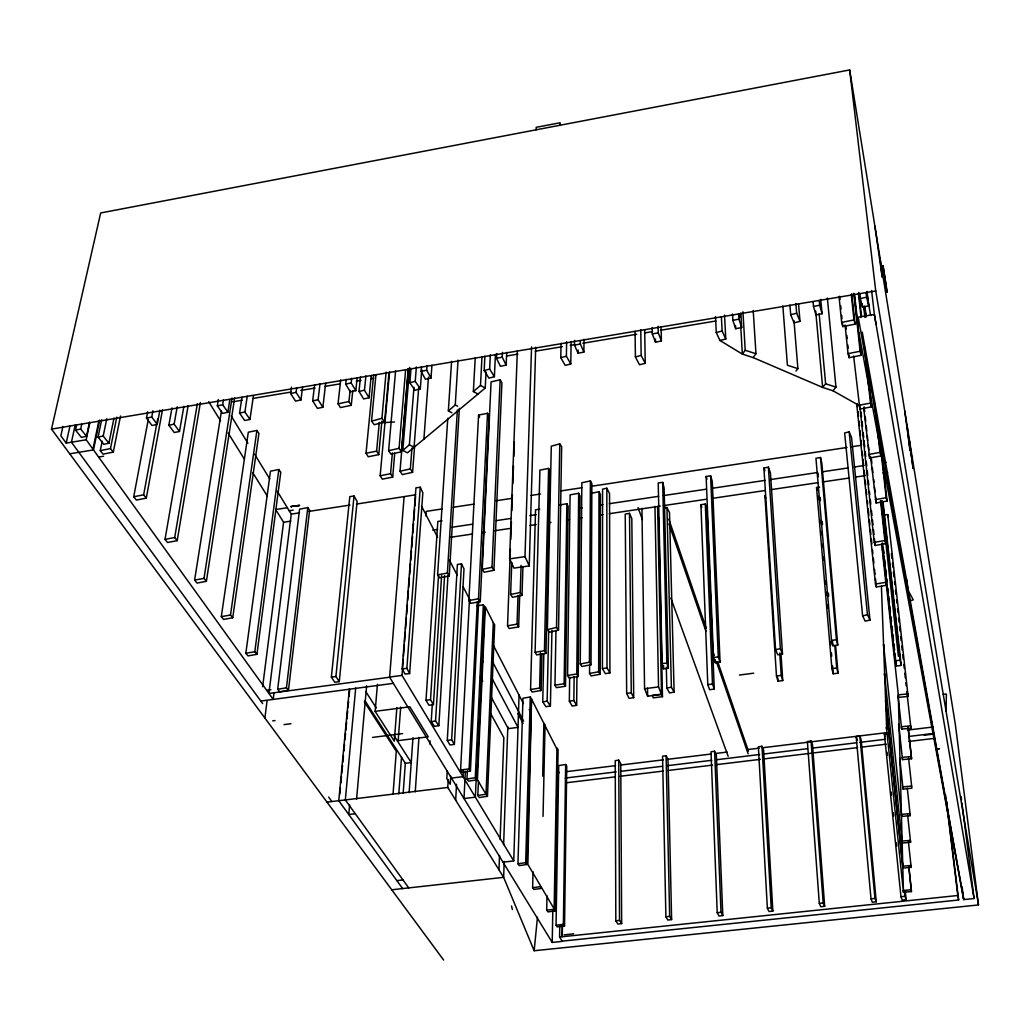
<?xml version="1.0" encoding="UTF-8"?>
<svg xmlns="http://www.w3.org/2000/svg" width="1030" height="1030" viewBox="0 0 1030 1030"><rect width="100%" height="100%" fill="white"/><g stroke="black" fill="none" stroke-linecap="round" stroke-linejoin="round"><path stroke-width="1.5" d="M589.598 665.419L589.559 673.453L591.117 675.938L600.194 674.264L600.426 494.374L598.997 491.709L591.928 493.203M602.434 668.676L602.576 489.096L606.837 488.233L609.554 493.589L609.915 672.873L605.357 673.684L602.434 668.676L607.005 667.865L609.915 672.873M600.194 674.264L598.649 671.779L598.997 491.709M591.014 664.775L589.43 662.226L590.409 480.933L581.847 482.761L580.251 663.938L581.847 666.474L591.014 664.775L591.877 483.637L590.409 480.933M574.56 340.351L574.495 345.166L578.075 353.251L583.894 352.067L584.01 339.256M578.203 676.504L576.774 673.968L578.68 493.28L570.092 494.889L567.569 675.487L569.024 678.01L578.203 676.504L580.019 495.984L578.68 493.28M583.894 352.067L580.328 343.969L580.366 340.763M569.667 677.264L569.345 701.211L572.165 706.039L576.646 705.331L576.955 676.388M546.994 895.855L546.711 910.224L547.921 911.885L555.337 910.893L556.329 829.575M556.651 802.473L557.063 768.985M576.646 705.331L573.852 700.49L574.135 676.53M578.075 353.251L578.113 350.046M555.981 630.54L554.964 685.156L556.355 687.654L565.496 686.263L568.148 506.412L566.873 503.734L559.741 504.983M562.148 936.36L562.303 925.172M562.277 936.592L562.444 925.416M561.054 343.235L560.784 357.668L565.2 365.405L570.787 363.963L571.109 341.535M564.543 925.957L563.371 924.335L565.65 764.505L558.724 765.56L556.046 925.3L557.217 926.91L564.543 925.957L566.745 766.281L565.65 764.505M570.787 363.963L566.384 356.213L566.629 341.78M503.001 862.136L513.751 860.925L402.009 675.397L389.507 677.071L552.222 942.424L562.213 941.381L559.586 937.017L559.754 925.803M565.496 686.263L564.118 683.753L566.873 503.734M558.53 630.051L556.509 627.437L559.766 443.853L551.282 446.183L547.381 629.639L549.428 632.24L558.53 630.051L561.646 446.634L559.766 443.853M552.222 942.424L552.801 910.494M554.14 909.233L556.96 747.934L558.093 749.75L555.337 910.893L554.14 909.233L546.711 910.224M946.055 711.112L946.39 694.066L943.223 694.194M543.827 654.089L542.733 701.958L546.003 706.735L550.406 705.923L551.938 630.36M545.964 653.329L544.432 650.702L548.604 468.444L539.9 470.118L535.098 652.273L536.643 654.9L545.964 653.329L550.02 471.251L548.604 468.444M542.694 776.105L543.879 723.227L545.05 725.133L543.042 816.378M550.406 705.923L547.149 701.147L548.655 630.914M539.759 509.077L535.536 509.863L530.566 689.534L532.072 692.006L541.111 690.538L539.617 688.066L540.467 652.75M541.111 690.538L541.986 653.651M532.626 887.718L540.209 886.675L541.458 888.414L533.888 889.444L532.626 887.718L533.025 871.702M560.088 125.235L560.153 122.75L536.205 127.321L536.115 129.819M527 864.505L525.686 862.677L530.283 697.014L522.97 698.198L517.948 863.771L519.262 865.586L527 864.505L531.506 698.997L530.283 697.014M517.343 350.908L509.605 558.878L513.957 568.122L529.253 565.908L535.703 347.2M511.768 562.432L510.623 594.439L512.464 597.258L522.03 595.353L522.931 566.552M529.253 565.908L525.004 556.638L531.557 346.93M510.391 549.042L507.545 625.789L509.181 628.519L518.657 626.897L519.712 594.928M522.03 595.353L520.214 592.52L521.09 565.303M513.751 860.925L519.043 695.108M518.657 626.897L517.047 624.154L518.013 595.353M503.619 844.613L507.829 726.704M504.198 861.376L503.631 877.341L534.158 950.742L978.5 904.945L955.312 724.27L849.673 69.937L100.67 212.965L51.5 429.124L443.647 960.063M510.751 539.45L511.408 521.862M511.82 510.674L512.412 494.683M512.824 483.495L513.481 465.908M513.828 456.316L514.369 441.922M498.984 869.861L499.511 855.531M500.104 839.605L503.863 737.647L490.756 713.713M493.924 570.272L501.906 382.877L500.142 379.774L491.091 381.873L482.259 569.32L484.19 572.255L493.924 570.272L492.005 567.324L500.142 379.774M477.804 795.469L486.006 794.246L477.431 779.762L485.362 606.966L493.306 622.648L486.006 794.259L487.473 796.306L479.272 797.529L477.804 795.469L478.461 781.049M487.473 796.306L494.67 624.875L493.306 622.648M496.718 353.535L496.499 358.337L500.451 366.294L506.155 365.122L506.696 352.35M506.155 365.122L502.228 357.152L502.434 352.363M476.169 779.504L475.358 797.168L464.002 798.533L465.367 771.328M476.401 774.689L476.839 765.058M477.444 752.209L477.881 742.579M478.409 731.339L478.924 720.099M479.452 708.859L479.89 699.216M480.482 686.366L480.933 676.736M481.525 663.887L481.976 654.32M482.555 641.651L483.006 632.15M467.35 770.994L466.951 778.989L468.47 781.113L476.774 779.852L484.744 607.069L483.34 604.765L477.096 605.872M480.238 601.662L489.121 416.3L487.525 413.288L478.577 415.09L468.869 600.503L470.62 603.348L480.238 601.662L478.499 598.816L487.525 413.288M476.774 779.852L475.268 777.727L483.34 604.765M484.898 356.123L484.164 370.517L488.915 378.126L494.387 376.71L495.43 354.333M469.461 599.602L460.59 769.964L461.904 772.152L470.414 771.11L469.114 768.921L477.315 601.623M494.387 376.71L489.649 369.088L490.344 354.693M470.414 771.11L478.68 600.838M463.333 770.26L463.011 776.672L451.462 778.088M409.644 367.452L402.794 450.458L407.481 452.827L485.233 388.027L486.044 372.01M478.113 394.13L473.362 391.567L480.495 385.439L481.989 356.586M455.685 800.207L456.535 784.255M391.748 889.791L503.631 877.341L447.767 787.461L448.217 779.452M454.372 744.42L451.642 739.823L461.479 563.886L457.397 564.479L447.277 740.377L450.02 744.96L454.372 744.42L464.002 568.83L461.479 563.886M450.702 776.26L450.265 784.242L446.814 778.654L447.265 770.659M473.362 391.567L475.216 357.951M447.78 418.257L437.621 574.83L439.475 577.779L449.235 576.028L447.393 573.066L457.372 410.017M432.317 704.108L431.197 721.682L434.518 726.356L438.844 725.661L447.973 575.77M449.235 576.028L459.354 408.331M438.844 725.661L435.536 720.974L444.587 575.59M451.887 412.773L448.359 410.906L455.26 404.97L458.054 360.114M442.05 520.82L437.84 521.463L425.995 700.31L428.931 705.215L433.424 704.623L430.501 699.718L438.548 575.126M429.819 744.072L430.025 740.879M433.424 704.623L441.6 575.5M448.359 410.906L451.578 361.311M415.257 791.825L418.952 737.377M425.918 515.966L426.253 511.369L442.127 508.949M409.116 792.701L412.966 737.66M421.463 366.59L421.09 371.367L425.403 379.195L431.004 378.049L431.931 365.302M409.644 673.543L422.841 492.816L420.292 487.242L415.94 487.821L402.202 668.869L405.009 674.071L409.644 673.543L406.863 668.328L420.292 487.242M403.181 793.061L405.356 762.805M423.871 439.475L428.493 377.07M398.816 793.86L401.533 757.089M393.022 794.452L396.293 751.243L364.375 701.868M402.009 675.397L403.219 659.406M403.464 656.213L404.314 645.025M404.558 641.832L405.279 632.24M405.524 629.047L406.374 617.858M406.618 614.665L407.339 605.073M407.7 600.271L408.434 590.692M408.678 587.486L409.399 577.894M409.644 574.701L410.494 563.513M410.738 560.32L411.459 550.728M411.704 547.535L412.554 536.347M412.798 533.154L413.519 523.562M413.764 520.369L414.614 509.181M414.845 505.975L415.579 496.396M400.709 707.069L398.172 740.634L428.248 736.811L409.889 706.799L375.139 711.344L377.431 684.319M431.004 378.049L426.716 370.208L427.077 365.431M408.447 368.611L400.026 471.212L402.292 474.585L412.592 472.307L410.352 468.92L411.974 448.076M418.669 388.078L414.06 447.187L409.373 444.793L413.983 387.254M412.592 472.307L414.691 445.063M411.022 368.38L409.85 382.748L414.935 390.228L420.292 388.838L421.772 369.693M396.872 707.571L394.297 741.137L375.139 711.344M420.292 388.838L415.232 381.332L416.365 366.963M395.597 370.761L388.619 450.677L390.949 454.153L401.378 451.81L399.074 448.32L405.601 369.963M401.378 451.81L408.215 368.727M389.585 371.727L380.16 475.744L382.285 479.143L392.688 477.109L390.576 473.697L392.379 452.891M392.688 477.109L394.735 453.123M375.924 374.972L371.56 421.167L374.251 424.721L384.602 421.875L389.005 372.512M356.547 799.306L366.616 685.774M384.602 421.875L381.924 418.309L386.108 372.1M349.634 804.984L348.771 814.511L355.273 813.726M373.645 375.075L366.036 453.239L368.238 456.754L378.77 454.655L376.607 451.14L379.272 422.403M355.71 687.976L345.333 799.924L408.73 887.899M378.77 454.655L381.86 421.167M349.376 688.812L338.754 800.735L402.627 888.581M339.797 794.182L340.415 787.77M340.866 782.967L341.471 776.568M341.78 773.363L342.539 765.367M342.835 762.161L343.441 755.763M343.904 750.96L344.509 744.548M344.96 739.746L345.565 733.347M345.874 730.141L346.634 722.146M346.93 718.94L347.689 710.932M347.998 707.739L348.603 701.327M349.054 696.525L349.672 690.126M360.461 377.031L359.019 391.374L363.603 398.932L369.049 397.799L371.199 375.512M369.049 397.799L364.478 390.228L365.895 375.873M339.282 681.615L357.114 501.443L354.037 495.997L349.788 496.653L331.364 677.135L334.75 682.233L339.282 681.615L335.909 676.517L354.037 495.997M534.158 950.742L537.48 917.189M346.183 379.336L345.655 384.113L350.316 391.799L355.814 390.679L357.14 377.959M340.698 379.825L338.046 403.799L340.389 407.558L351.243 405.318L348.925 401.558L350.123 390.357M355.814 390.679L351.178 382.967L351.694 378.203M351.243 405.318L352.762 390.937M288.464 690.293L286.456 687.808L307.79 507.597L299.576 509.181L277.688 689.289L279.709 691.761L288.464 690.293L309.618 510.249L307.79 507.597M314.614 384.988L312.682 400.85L317.446 408.369L322.866 407.275L325.66 383.315M322.866 407.275L318.116 399.73L320.008 383.868M273.98 693.074L273.207 699.409L86.185 439.784L89.855 422.467M264.903 718.052L267.079 700.619M277.289 491.271L291.271 514.112L268.92 693.448L389.61 677.225L404.108 496.743M291.464 387.151L290.627 393.499L295.52 401.095L300.953 399.988L302.55 387.293M262.637 686.688L283.572 522.262L275.667 509.541L287.357 507.726M300.953 399.988L296.074 392.379L296.692 387.615M256.934 654.333L254.809 651.707L278.834 469.513L270.452 471.186L245.835 653.278L247.985 655.891L256.934 654.333L280.778 472.307L278.834 469.513M232.741 617.768L258.929 433.411L256.895 430.45L248.307 432.214L221.308 616.648L223.561 619.429L232.741 617.768L230.501 615L256.895 430.45M241.96 397.284L239.565 413.107L244.651 420.51L249.968 419.429L253.444 395.713M249.968 419.429L244.895 412.013L247.264 396.177M221.463 410.919L194.593 580.135L196.975 583.07L206.373 581.319L234.647 397.928M206.373 581.319L204.004 578.384L232.02 397.992M218.347 399.537L217.33 405.884L222.557 413.352L227.875 412.257L229.857 399.601M227.875 412.257L222.686 404.777L223.433 400.013M188.168 405.588L165.019 539.372L167.542 542.488L177.186 540.634L174.688 537.518L197.361 403.657M177.186 540.634L200.399 402.588M171.984 407.88L168.869 425.248L174.263 432.536L179.49 431.467L183.894 406.232M179.49 431.467L174.122 424.167L177.199 406.798M148.307 419.403L133.72 496.769L136.398 500.078L146.299 498.108L162.508 409.721M146.299 498.108L143.646 494.799L157.654 418.965M147.676 411.807L146.479 418.129L152.015 425.493L157.242 424.411L159.869 410.198M157.242 424.411L151.745 417.047L152.929 410.713M102.202 441.239L100.258 450.651L103.103 454.179L113.287 452.08L120.51 415.978M113.287 452.08L110.468 448.552L116.802 417.124M101.661 419.789L98.069 437.119L103.76 444.278L108.897 443.235L113.995 418.064M108.897 443.235L103.219 436.051L106.785 418.721M92.945 449.183L98.854 420.91M99.691 420.06L93.472 449.904L69.731 453.805M76.542 425.416L75.525 430.115L81.357 437.351L86.494 436.295L89.481 422.236M86.494 436.295L80.688 429.047L81.692 424.347M75.19 425.055L71.443 442.218L262.676 703.606M86.185 439.784L66.203 443.093L69.976 425.931M62.933 426.433L60.847 435.806L66.203 443.093M742.939 311.807L745.218 350.264L742.36 354.088L719.957 340.492L716.262 332.51L715.502 316.545M740.776 326.87L742.36 354.088L753.085 357.565L755.969 353.754L753.2 310.519M795.933 371.109L797.89 368.637L793.988 320.613M819.159 313.751L825.635 383.778L822.635 387.435L753.085 357.565M815.696 311.086L822.635 387.435L832.948 390.756L835.961 387.113L827.36 298.031M402.794 450.458L409.373 444.793M371.56 421.167L381.924 418.309M409.85 382.748L415.232 381.332M484.164 370.517L489.649 369.088M560.784 357.668L566.384 356.213M716.262 332.51L722.107 331.016L721.386 316.635M798.533 303.76L800.001 321.36L794.053 322.879L790.692 314.716L796.666 313.184L795.868 303.567M644.677 329.729L645.244 363.307L639.501 364.774L635.394 356.921L641.162 355.44L640.763 329.819M719.957 340.492L725.777 339.012L724.541 315.077M849.158 431.853L844.639 432.948L862.612 615.811L865.136 621.142L869.99 620.111L851.553 437.518L849.158 431.853L867.479 614.781L869.99 620.111M547.381 629.639L556.509 627.437M388.619 450.677L399.074 448.32M400.026 471.212L410.352 468.92M548.23 522.944L550.986 522.352M862.612 615.811L867.479 614.781M359.019 391.374L364.478 390.228M75.525 430.115L80.688 429.047M146.479 418.129L151.745 417.047M217.33 405.884L222.686 404.777M290.627 393.499L296.074 392.379M345.655 384.113L351.178 382.967M98.069 437.119L103.219 436.051M421.09 371.367L426.716 370.208M168.869 425.248L174.122 424.167M100.258 450.651L110.468 448.552M338.046 403.799L348.925 401.558M496.499 358.337L502.228 357.152M239.565 413.107L244.895 412.013M574.495 345.166L580.328 343.969M312.682 400.85L318.116 399.73M661.067 326.549L661.415 340.981L655.505 342.192L652.299 333.978L658.234 332.767L658.093 326.343M740.853 313.056L741.703 327.514L735.678 328.737L732.871 320.382L738.922 319.146L738.639 314.369M820.717 299.344L822.069 313.725L815.927 314.961L813.507 306.476L819.687 305.215L819.236 300.412M664.118 508.048L666.951 507.468L669.513 512.708L674.109 692.134L669.552 692.945L666.809 688.053L666.333 667.195M482.259 569.32L492.005 567.324M867.093 291.439L868.728 305.833L862.522 307.082L860.359 298.507L866.591 297.232L866.05 292.469M851.823 293.717L855.093 324.115L842.81 326.6L841.665 322.416L853.973 319.918L851.256 294.516M854.617 294.799L861.183 355.286L849.132 357.68L848.025 353.663L860.101 351.256L853.96 293.473M133.72 496.769L143.646 494.799M366.036 453.239L376.607 451.14M510.623 594.439L520.214 592.52M380.16 475.744L390.576 473.697M864.196 345.81L870.505 403.091L858.814 405.331L832.948 390.756M165.019 539.372L174.688 537.518M853.625 356.032L859.87 409.09L871.522 406.85L866.784 363.925M763.912 468.032L768.367 467.169L770.414 472.719L782.504 653.999L777.727 654.797L775.577 649.595L763.912 468.032L764.942 470.8M580.251 663.938L589.43 662.226M868.676 454.475L879.993 452.376L880.959 455.904L869.655 457.99L863.694 408.073M194.593 580.135L204.004 578.384M589.559 673.453L598.649 671.779M542.733 701.958L547.149 701.147M437.621 574.83L447.393 573.066M221.308 616.648L230.501 615M875.204 499.705L886.186 497.722L887.1 501.044L876.144 503.013L870.556 456.612M468.869 600.503L478.499 598.816M666.809 688.053L671.38 687.242L674.109 692.134M874.251 542.372L884.873 540.518L885.774 543.634L875.165 545.475L874.251 542.372L859.973 407.288M245.835 653.278L254.809 651.707M629.51 513.365L625.236 514.112L626.665 693.448L629.137 698.366L633.707 697.683L631.815 518.644L629.51 513.365L631.248 692.752L633.707 697.683M507.545 625.789L517.047 624.154M875.487 584.049L885.8 582.311L886.663 585.233L876.375 586.971L875.487 584.049L856.651 403.657M51.5 429.124L875.745 290.962L849.673 69.937M277.688 689.289L286.456 687.808M535.098 652.273L544.432 650.702M775.577 649.595L780.354 648.784L782.504 653.999M232.677 401.829L242.192 400.232M253.277 398.378L291.31 392.018M300.812 390.434L315.077 388.04M324.579 386.456L340.428 383.804M356.264 381.152L361.028 380.353M370.53 378.77L373.697 378.242M506.786 355.981L517.884 354.127M535.304 351.204L562.238 346.698M570.169 345.372L574.92 344.574M582.838 343.26L636.707 334.248M644.638 332.922L652.557 331.596M660.475 330.269L715.94 320.987M98.61 457.037L103.579 456.226M567.569 675.487L576.774 673.968M530.566 689.534L539.617 688.066M431.197 721.682L435.536 720.974M569.345 701.211L573.852 700.49M289.211 510.751L293.177 510.133M820.498 457.539L815.94 458.247L831.506 640.403L832.884 645.759L837.763 645.102L821.837 463.255L820.498 457.539L836.412 639.746L837.763 645.102M291.271 514.112L299.215 512.889M308.743 511.421L350.071 505.06M356.431 504.082L415.695 494.786M283.572 522.262L290.821 521.154M554.964 685.156L564.118 683.753M466.951 778.989L475.268 777.727M453.239 507.262L473.89 504.134M496.112 500.76L512 498.34M531.042 495.443L540.57 494.001M561.221 490.872L581.86 487.731M591.387 486.289L847.021 447.458M851.784 446.737L861.312 445.282M706.129 476.491L710.597 475.809L712.284 481.396L720.073 662.123L715.309 662.741L713.494 657.526L706.129 476.491L706.992 479.272M626.665 693.448L631.248 692.752M432.78 530.128L437.557 529.42M451.874 527.27L472.538 524.18M496.396 520.614L510.713 518.463M529.793 515.605L536.154 514.652M579.105 508.228L582.285 507.751M599.769 505.125L602.949 504.649M609.322 503.696L658.621 496.318M663.384 495.597L706.335 489.173M712.696 488.22L765.174 480.366M769.951 479.645L817.653 472.5M822.429 471.792L847.87 467.981M854.231 467.028L863.784 465.599M882.865 462.74L886.045 462.264M618.747 760.14L615.232 760.668L615.824 920.846L617.961 924.09L621.657 923.614L620.755 763.706L618.747 760.14L619.532 920.369L621.657 923.614M666.101 755.698L662.56 756.226L665.895 916.79L667.878 920.06L671.624 919.584L667.981 759.29L666.101 755.698L669.655 916.314L671.624 919.584M714.601 751.243L711.022 751.784L717.215 912.747L719.03 916.043L722.815 915.554L716.339 754.874L714.601 751.243L721 912.258L722.815 915.554M761.994 746.274L758.376 746.802L767.363 908.202L769.024 911.537L772.848 911.048L763.578 749.917L761.994 746.274L771.2 907.713L772.848 911.048M450.265 537.325L472.525 534.016M482.066 532.6L485.246 532.124M494.799 530.707L510.7 528.339M529.793 525.506L536.154 524.566M566.371 520.073L569.551 519.596M579.092 518.18L582.272 517.704M599.769 515.103L602.949 514.627M609.322 513.687L660.217 506.116M663.397 505.64L706.348 499.254M712.708 498.314L765.2 490.499M771.56 489.559L817.691 482.697M822.455 481.989L849.492 477.972M855.853 477.019L865.406 475.603M882.903 473.002L887.667 472.294M700.915 504.7L705.305 504.056L706.992 509.451L714.279 689.096L709.593 689.701L707.79 684.654L700.915 504.7L701.765 507.391M835.652 645.977L838.021 673.169L833.219 673.787L831.905 668.625L816.545 487.563L819.532 487.113M811.048 740.995L807.391 741.549L819.314 903.413L820.807 906.76L824.682 906.271L812.49 744.69L811.048 740.995L823.189 902.911L824.682 906.271M856.162 736.579L859.857 736.025L861.144 739.746L876.273 901.765L872.358 902.254L871.019 898.868L856.162 736.579L857.462 740.287M905.306 891.697L906.13 899.641L902.203 900.143L900.967 896.744L884.397 734.248L886.869 733.875M509.605 558.878L525.004 556.638M517.948 863.771L525.686 862.677M331.364 677.135L335.909 676.517M266.654 690.319L270.903 689.74M260.809 701.057L393.357 683.341M831.506 640.403L836.412 639.746M425.995 700.31L430.501 699.718M713.494 657.526L718.283 656.895L720.073 662.123M272.693 720.858L275.062 720.549M284.023 724.618L290.975 723.704M556.046 925.3L563.371 924.335M739.398 675.036L753.69 673.182M644.574 688.722L658.543 686.92L661.53 694.426L647.638 696.216L644.574 688.722L641.922 508.292M707.79 684.654L712.49 684.049L714.279 689.096M831.905 668.625L836.733 667.994L838.021 673.169M776.466 676.053L781.229 675.448L782.749 680.56L777.985 681.165L776.466 676.053L764.917 495.507L765.65 498.237M895.25 660.822L900.143 660.178L901.173 665.419L896.306 666.05L895.25 660.822L882.427 542.939M615.824 920.846L619.532 920.369M665.895 916.79L669.655 916.314M717.215 912.747L721 912.258M372.525 737.428L402.601 733.579M447.277 740.377L451.642 739.823M767.363 908.202L771.2 907.713M819.314 903.413L823.189 902.911M871.019 898.868L874.946 898.366L876.273 901.765M900.967 896.744L904.907 896.242L906.13 899.641M291.336 507.121L290.962 506.502L299.485 505.421L296.074 505.859M662.483 696.679L653.252 697.851L652.26 695.366L661.518 694.194L662.483 696.679L658.685 518.038L657.771 515.386M460.59 769.964L469.114 768.921M290.962 506.502L299.511 505.46M566.088 771.689L615.528 765.663M620.318 765.084L663.384 759.831M666.577 759.445L711.241 754.012M716.03 753.419L727.193 752.067M747.934 749.531L759.097 748.179M762.29 747.793L886.714 732.626M907.456 730.103L932.974 727M327.012 802.151L447.767 787.461M565.225 778.062L616.21 771.882M620.987 771.303L662.406 766.281M667.183 765.702L711.794 760.307M716.571 759.728L759.586 754.514M764.376 753.934L807.391 748.72M812.168 748.141L856.78 742.733M859.96 742.347L885.452 739.27M909.348 736.373L933.244 733.476M924.168 735.227L933.94 734.042M565.972 782.8L615.386 776.839M620.163 776.26L663.191 771.071M667.968 770.492L712.593 765.11M715.786 764.724L760.41 759.342M763.591 758.956L857.617 747.613M860.81 747.239L886.302 744.162M908.615 741.471L934.12 738.394M662.689 482.413L658.234 482.928L662.084 663.565L663.616 668.792L668.367 668.303L664.118 488.001L662.689 482.413L666.861 663.075L668.367 668.303M884.77 514.923L887.744 514.588L908.125 696.409L898.585 697.361L885.723 579.053M402.202 668.869L406.863 668.328M396.859 880.637L403 879.955M564.118 934.841L573.71 933.837M559.586 937.017L957.81 895.508L958.647 900.001L562.071 941.15M871.599 290.537L874.38 314.485L858.222 317.15L963.707 899.602L974.071 898.533L961.93 803.04M662.084 663.565L666.861 663.075M901.649 729.098L910.932 728.197L910.687 725.815L901.379 726.717L901.649 729.098L898.096 696.434M911.331 756.483L902.267 757.346L902.525 759.612L911.576 758.75L908.164 727.914M911.653 786.083L902.821 786.894L903.065 789.044L911.885 788.22L908.563 757.951M910.25 815.644L910.018 813.597L901.405 814.382L901.649 816.417L910.25 815.644L907.275 788.182M910.584 842.308L910.353 840.364L901.945 841.111L902.19 843.055L910.584 842.308L907.61 814.82M902.744 866.179L910.958 865.47L911.177 867.324L902.975 868.033L885.594 700.838L902.975 868.033M911.46 891.568L911.254 889.804L903.22 890.474L903.452 892.25L911.46 891.568L908.756 866.011M383.006 422.661L394.477 421.991M745.218 350.264L755.969 353.754M797.89 368.637L787.409 365.238L782.851 305.987M825.635 383.778L835.961 387.113M455.26 404.97L457.616 406.219M480.495 385.439L485.233 388.027M529.163 709.606L531.493 711.82M328.66 797.117L331.712 801.276M365.006 700.799L405.356 763.294L411.228 762.561L394.181 735.935M366.062 691.993L376.298 707.971M208.652 401.661L220.536 420.781M228.158 433.064L244.277 459.019M252.762 472.667L267.182 495.881M231.119 415.837L247.908 443.26M254.629 454.243L269.731 478.924M555.337 910.893L527.875 864.402L531.506 698.997L557.294 749.853M480.469 677.161L482.722 681.332M490.975 696.628L508.241 728.622L518.013 727.386L492.108 678.59M478.577 415.09L479.645 417.099M481.757 659.071L483.237 661.865M492.726 662.123L523.639 721.18M517.832 713.455L523.047 723.382M641.162 355.44L645.244 363.307M421.527 506.103L437.583 537.197M449.247 559.818L457.269 575.358M463.101 586.675L470.388 600.799M492.778 644.201L523.407 703.58M556.934 768.56L559.123 772.796M722.107 331.016L725.777 339.012M796.666 313.184L800.001 321.36M658.234 332.767L661.415 340.981M638.072 507.661L642.437 519.712M670.826 598.07L728.159 756.278M664.105 505.473L665.148 508.498M668.792 519.12L706.271 628.3M717.73 661.672L748.45 751.14M668.908 523.755L705.923 631.236M712.696 650.909L714.254 655.453M716.339 661.505L748.141 753.844M738.922 319.146L741.703 327.514M884.397 734.248L885.208 736.733M819.687 305.215L822.069 313.725M870.505 403.091L871.522 406.85M853.973 319.918L855.093 324.115M860.101 351.256L861.183 355.286M866.591 297.232L868.728 305.833M511.511 906.014L512.386 909.529M816.545 487.563L817.176 490.319M858.891 332.677L963.514 898.559L862.265 332.123M866.797 293.383L870.633 315.541M974.071 898.533L874.38 314.485L876.041 324.424M875.745 290.962L978.5 904.945M961.119 796.679L961.531 799.859M962.136 886.882L963.707 899.602M946.647 801.417L947.034 804.597M947.42 807.778L958.647 900.001M945.592 795.07L945.978 798.263M946.364 801.443L957.81 895.508M884.719 675.629L884.461 673.517L902.19 843.055M907.044 425.313L910.095 450.767L904.739 411.009M883.804 646.673L883.534 644.458L901.649 816.417M908.499 591.362L909.606 600.915L913.237 599.872L909.477 592.855L908.215 593.216L907.288 585.233M906.542 578.86L906.915 582.04M853.986 293.383L857.887 327.398M866.269 315.965L864.659 306.103L865.908 317.279M879.375 432.433L887.1 501.044M878.114 425.866L886.186 497.722M880.071 258.273L882.182 277.122L874.895 226.149M864.234 306.773L865.303 316.287M876.324 414.652L876.684 417.82M877.045 421L880.959 455.904M863.642 306.296L864.891 317.407M874.483 403.155L879.993 452.376M891.414 553.612L891.941 558.389M892.482 563.178L892.933 567.311M893.461 572.088L894.001 576.877M894.529 581.654L894.89 584.834M895.508 590.28L895.958 594.4M896.589 599.846L896.937 603.039M897.568 608.73L898.018 612.605M898.636 618.283L899.087 622.172M899.615 626.961L900.066 631.03M900.683 636.527L901.134 640.583M901.765 646.093L902.203 650.149M902.731 654.926L903.194 658.84M903.799 664.479L904.263 668.406M904.791 673.195L905.331 677.985M905.859 682.761L906.22 685.954M906.838 691.555L910.932 728.197M862.174 303.889L862.522 307.082M859.831 293.743L860.359 298.507M883.019 501.636L901.173 665.419M908.061 727.025L911.576 758.75M882.504 500.863L900.143 660.178M858.878 292.378L861.518 316.236M866.076 357.565L866.436 360.745M858.402 293.305L861.029 317.163M881.332 501.61L898.392 656.38M881.049 500.735L885.774 543.634M880.508 500.773L884.873 540.518M883.65 549.994L883.998 553.174M884.693 559.535L885.208 564.298M885.736 569.075L886.251 573.839M886.779 578.615L887.126 581.796M887.808 588.156L888.336 592.919M888.684 596.1L889.379 602.46M889.727 605.64L890.409 612M890.937 616.764L891.452 621.541M891.98 626.304L892.495 631.081M892.843 634.261L893.538 640.609M893.885 643.789L894.581 650.149M894.928 653.329L896.306 666.05M882.156 543.737L886.663 585.233M882.452 548.926L882.967 553.677M883.483 558.44L884.01 563.191M884.693 569.539L885.04 572.719M881.641 543.969L885.8 582.311M871.316 458.363L871.844 463.14M872.358 467.929L872.874 472.706M873.569 479.092L873.904 482.272M874.431 487.061L874.946 491.851M875.461 496.627L876.144 503.013M898.675 724.026L902.525 759.612M864.157 406.837L864.672 411.627M865.2 416.429L865.715 421.219M866.23 426.021L866.745 430.81M867.26 435.613L867.775 440.402M868.29 445.205L868.805 450.007M869.32 454.797L869.655 457.99M887.744 514.588L888.027 517.279M899.757 758.196L903.065 789.044M908.409 841.613L911.177 867.324M861.029 412.103L861.543 416.867M862.046 421.631L862.548 426.394M863.217 432.742L863.719 437.505M864.067 440.685L864.737 447.033M865.239 451.797L865.741 456.56M866.243 461.324L866.758 466.088M867.26 470.852L867.762 475.615M868.264 480.379L868.766 485.143M869.449 491.49L869.784 494.67M870.286 499.434L870.788 504.198M871.457 510.545L871.972 515.309M872.474 520.073L872.976 524.837M873.479 529.6L873.981 534.364M874.483 539.128L875.165 545.475M908.885 867.415L911.254 889.804M908.125 696.409L907.868 693.885L898.302 694.851L903.452 892.25L886.431 727.386L886.675 729.33L881.423 586.315M859.368 404.327L859.87 409.09M857.179 403.541L857.514 406.734M858.003 411.524L858.505 416.3M859.007 421.09L859.509 425.879M860.011 430.656L860.514 435.445M861.016 440.235L861.518 445.012M862.187 451.398L862.689 456.174M863.024 459.367L863.681 465.753M864.183 470.53L864.685 475.319M865.187 480.109L865.689 484.885M866.191 489.675L866.693 494.464M867.363 500.838L867.698 504.031M868.2 508.82L868.857 515.193M869.359 519.983L869.861 524.772M870.363 529.549L870.865 534.338M871.367 539.128L871.869 543.904M872.539 550.29L872.874 553.471M873.376 558.26L873.878 563.05M874.534 569.423L875.037 574.212M875.539 579.002L876.375 586.971M904.379 891.298L904.907 896.242M845.849 325.866L846.171 329.046M846.827 335.407L847.162 338.587M847.819 344.96L848.154 348.14M848.81 354.5L849.132 357.68M845.076 325.004L848.025 353.663M887.075 752.286L887.397 755.466M891.143 792.031L891.465 795.212M893.255 812.696L893.577 815.876M896.345 842.913L896.667 846.094M839.72 296.228L840.042 299.421M840.699 305.82L841.021 309.013M841.677 315.412L841.999 318.605M842.489 323.407L842.81 326.6M839.064 296.82L841.665 322.416M859.857 736.025L874.946 898.366M813.082 301.674L813.507 306.476M834.789 645.565L836.733 667.994M818.103 473.517L818.387 476.71M820.163 497.439L820.434 500.632M822.21 521.36L822.481 524.553M828.365 593.138L828.648 596.319M832.472 640.982L832.884 645.759M818.09 496.28L818.361 499.486M820.138 520.266L820.408 523.472M821.09 531.467L821.361 534.66M822.185 544.252L822.455 547.458M823.266 557.05L823.537 560.256M825.313 581.036L825.584 584.242M826.266 592.237L826.536 595.43M827.36 605.022L827.631 608.228M830.489 641.806L830.759 645.012M831.442 653.007L831.712 656.2M832.536 665.792L833.219 673.787M789.92 305.112L790.692 314.716M780.946 653.445L782.749 680.56M768.367 467.169L780.354 648.784M779.762 653.072L781.229 675.448M777.792 677.985L777.985 681.165M740.029 314.06L740.21 317.266M735.497 325.519L735.678 328.737M732.51 314.008L732.871 320.382M710.597 475.809L718.283 656.895M715.181 659.548L715.309 662.741M705.305 504.056L712.49 684.049M666.951 507.468L671.38 687.242M663.539 665.599L663.616 668.792M655.441 338.986L655.505 342.192M657.604 506.502L661.53 694.426M652.17 327.566L652.299 333.978M654.951 506.348L658.543 686.92M647.51 688.182L647.638 696.216M635.072 331.312L635.394 356.921M606.837 488.233L607.005 667.865M938.691 748.72L937.841 749.196L939.489 748.681L938.691 748.72M913.121 468.508L908.949 438.046L913.121 468.508M886.199 285.4L883.006 265.495L887.049 292.366L886.199 285.4"/></g></svg>
